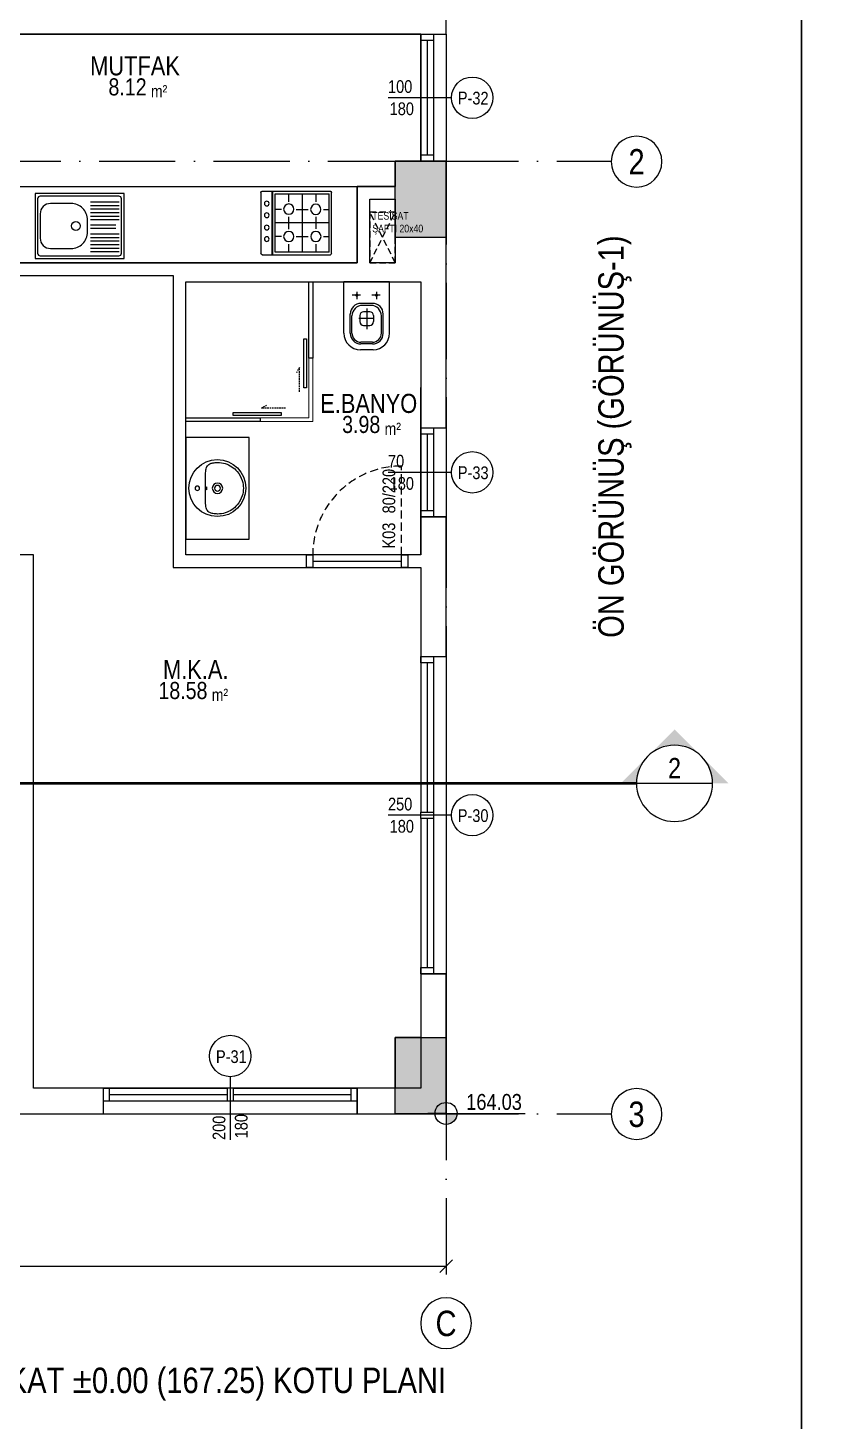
# Model space of a CAD drawing. Header units: millimetres. Extents: x 82776 to 137242, y 11666 to 27998.
# Drawn here: x 98170 to 98793, y 12881 to 13978 of the extents above; entities that cross this region are included whole.
import ezdxf
from ezdxf.enums import TextEntityAlignment as Align

# ---------------------------------------------------------------- set-up
doc = ezdxf.new("R2010")
doc.units = ezdxf.units.MM
for name, pattern in [('( Hidden )', [0.375, 0.25, -0.125]), ('ACAD_ISO10W100', [18, 12, -3, 0, -3]), ('DASHED', [15, 10, -5]), ('GC5102G0200$0$HIDDEN', [9.525, 6.35, -3.175])]:
    doc.linetypes.add(name, pattern=pattern)
doc.layers.add('0_IFC_Area', color=100, linetype='Continuous', plot=False)
for name, color, linetype in [('0_IFC_Dimension_Exterior_50', 253, 'Continuous'), ('0_IFC_Door_Text', 11, 'Continuous'), ('0_IFC_Elevation_5', 252, 'Continuous'), ('0_IFC_Grid', 14, 'ACAD_ISO10W100'), ('0_IFC_Grid_Text_100', 14, 'Continuous'), ('0_IFC_Hatch_Structure', 251, 'Continuous'), ('0_IFC_Legend_Viewport', 7, 'Continuous'), ('0_IFC_Notation_Level_200', 160, 'Continuous'), ('0_IFC_Notation_Section_50', 10, 'Continuous'), ('0_IFC_Room_Text(No)_50', 12, 'Continuous'), ('0_IFC_Text_Explanation_100', 231, 'Continuous'), ('0_IFC_Text_Explanation_50', 231, 'Continuous'), ('0_IFC_Window_Text', 60, 'Continuous'), ('1_IFC_Concrete_Section', 50, 'Continuous'), ('1_IFC_Door', 83, 'Continuous'), ('2_IFC_Wall', 130, 'Continuous'), ('3_IFC_Window', 136, 'Continuous'), ('5_IFC_Mechanical_Shaft', 132, 'Continuous'), ('6_IFC_Furniture_WC', 64, 'Continuous'), ('6_IFC_Furniture_Wetspace', 64, 'Continuous')]:
    doc.layers.add(name, color=color, linetype=linetype)
doc.styles.add('ARIAL-NARROW', font='ARIALN.TTF')
doc.styles.add('IFC_TEXT', font='ARIALN.TTF')
doc.styles.add('IFC_TEXT_DIM', font='romans.shx', dxfattribs={"width": 0.7})
doc.dimstyles.new('IFC_Dim50', dxfattribs={"dimtxt": 10, "dimasz": 10, "dimexe": 0.00125, "dimexo": 0.000625, "dimgap": 5, "dimtad": 1, "dimdec": 4, "dimrnd": 0.5, "dimzin": 9, "dimtxsty": 'IFC_TEXT_DIM', "dimblk": 'OBLIQUE', "dimcen": -2.5, "dimclrd": 256, "dimclre": 256, "dimclrt": 256, "dimazin": 0, "dimtfac": 1, "dimtdec": 4, "dimtix": 1, "dimtmove": 1, "dimatfit": 3, "dimfxl": 5, "dimfxlon": 1, "dimtfillclr": 256, "dimlwd": -1, "dimlwe": 5, "dimarcsym": 0})

# ---------------------------------------------------------------- blocks, each defined once
blk = doc.blocks.new('E-F_STR')
at = {"layer": '0_IFC_Hatch_Structure', "transparency": 33554687}
h = blk.add_hatch(dxfattribs=at)
h.set_pattern_fill('ANSI33', color=256, angle=90)
h.set_pattern_definition([(135, (-98472.608, -14205.3425), (-4.49012806, -4.49012806), []), (135, (-98472.608, -14200.8524), (-4.49012806, -4.49012806), [3.175, -1.5875])])
h.paths.add_polyline_path([(1770, 0), (1730, 0), (1730, 60), (1770, 60)])
h.paths.add_polyline_path([(915, 40), (915, 0), (855, 0), (855, 40)])
h.paths.add_polyline_path([(0, 0), (40, 0), (40, 60), (0, 60)])
h.paths.add_polyline_path([(0, 690), (40, 690), (40, 750), (0, 750)])
h.paths.add_polyline_path([(0, 1170), (40, 1170), (40, 1230), (0, 1230)])
h.paths.add_polyline_path([(855, 1190), (855, 1230), (915, 1230), (915, 1190)])
h.paths.add_polyline_path([(915, 750), (915, 710), (855, 710), (855, 750)])
h.paths.add_polyline_path([(1770, 690), (1730, 690), (1730, 750), (1770, 750)])
h.paths.add_polyline_path([(1770, 1170), (1730, 1170), (1730, 1230), (1770, 1230)])
at = {"layer": '1_IFC_Concrete_Section'}
for points in [[(1770, 690), (1730, 690), (1730, 750), (1770, 750)], [(1770, 0), (1730, 0), (1730, 60), (1770, 60)]]:
    blk.add_lwpolyline(points, close=True, dxfattribs=at)
blk = doc.blocks.new('*U126')
at = {"layer": '0_IFC_Legend_Viewport', "transparency": 33554687}
blk.add_lwpolyline([(-2300, 2920), (0, 2920), (0, 0), (-2300, 0)], close=True, dxfattribs=at)
at = {"style": 'IFC_TEXT'}
for tag, p in [('PAFTA', (-1977, 17.9)), ('KOT', (-1159.1, 18)), ('OLCEK', (-110.4, 17.9))]:
    blk.add_attdef(tag, p, '', height=35, dxfattribs=at)
blk = doc.blocks.new('*U122')
at = {"layer": '0_IFC_Legend_Viewport', "transparency": 33554687}
blk.add_lwpolyline([(-2300, 2920), (0, 2920), (0, 0), (-2300, 0)], close=True, dxfattribs=at)
at = {"style": 'IFC_TEXT'}
for tag, p in [('PAFTA', (-1977, 17.9)), ('KOT', (-1159.1, 18)), ('OLCEK', (-110.4, 17.9))]:
    blk.add_attdef(tag, p, '', height=35, dxfattribs=at)
blk = doc.blocks.new('E-F_ZK_SAFT')
at = {"layer": '5_IFC_Mechanical_Shaft', "linetype": '( Hidden )', "ltscale": 20, "transparency": 33554687}
blk.add_lwpolyline([(1710, -560), (1730, -560), (1730, -520), (1710, -520)], close=True, dxfattribs=at)
for points in [[(1710, -560), (1730, -520)], [(1730, -560), (1710, -520)]]:
    blk.add_lwpolyline(points, dxfattribs=at)
at = {"layer": '0_IFC_Text_Explanation_50', "insert": (1711.9, -520), "char_height": 6, "attachment_point": 1, "rotation": 359.9797, "style": 'IFC_TEXT'}
blk.add_mtext_dynamic_manual_height_columns('\\pxql;TESİSAT \\PŞAFTI 20x40', width=93.331, gutter_width=12.5, heights=[0], dxfattribs=at)
blk = doc.blocks.new('*U1783')
at = {"layer": '0_IFC_Room_Text(No)_50'}
h = blk.add_hatch(color=256, dxfattribs=at)
h.paths.add_polyline_path([(0, 1061), (-530, 530, -0.414214), (530, 530)])
h.paths.add_polyline_path([(530, 530, -0.198912), (750, 0), (1061, 0)])
h.paths.add_polyline_path([(-530, 530), (-1061, 0), (-750, 0, -0.198912)])
at = {"layer": '0_IFC_Room_Text(No)_50', "linetype": 'Continuous'}
blk.add_line((-750, 0), (750, 0), dxfattribs=at)
blk.add_circle((0, 0), 750, dxfattribs=at)
at = {"layer": '0_IFC_Room_Text(No)_50', "style": 'IFC_TEXT'}
blk.add_attdef('NO', text='', height=400, dxfattribs=at).set_placement((0, 100), align=Align.CENTER)
for p in [(0, -100), (0, -374)]:
    blk.add_attdef('SHEET', text='', height=200, dxfattribs=at).set_placement(p, align=Align.TOP_CENTER)
blk = doc.blocks.new('E-F_KESIT YERLERI')
at = {"layer": '0_IFC_Notation_Section_50', "linetype": 'DASHED', "ltscale": 3, "const_width": 2}
blk.add_lwpolyline([(-1266.4, 220.7), (803.6, 220.7)], dxfattribs=at)
ref = blk.add_blockref('*U1783', (833.6, 220.7), dxfattribs=dict(xscale=-0.0400000000259542, yscale=0.0400000000259542, zscale=0.0400000000259542))
ref.add_attrib('NO', '2', dxfattribs={"layer": '0_IFC_Room_Text(No)_50', "height": 16, "style": 'IFC_TEXT'}).set_placement((833.6, 224.7), align=Align.CENTER)
at = {"layer": '0_IFC_Notation_Section_50', "transparency": 33554687, "insert": (773.6, 335.3), "char_height": 20, "attachment_point": 1, "rotation": 90, "style": 'IFC_TEXT'}
blk.add_mtext_dynamic_manual_height_columns('ÖN GÖRÜNÜŞ (GÖRÜNÜŞ-1)', width=439.524, gutter_width=12.5, heights=[0], dxfattribs=at)
blk = doc.blocks.new('IFC_KLOZET')
blk.add_wipeout([(-18, 0), (18, 0), (18, -40.4), (18, -40.4), (18, -41.3), (17.9, -41.8), (17.6, -43.5), (16.5, -46.3), (15.2, -48.4), (14.5, -49.2), (14.2, -49.5), (12.9, -50.6), (12.2, -51.2), (11.5, -51.6), (10, -52.3), (8.7, -52.8), (7.6, -53.1), (6.8, -53.2), (6.2, -53.3), (5.3, -53.3), (-5, -53.4), (-6.5, -53.3), (-7.8, -53), (-9.5, -52.5), (-10, -52.3), (-11, -51.9), (-12, -51.3), (-13.4, -50.2), (-13.7, -50), (-14.2, -49.5), (-15.1, -48.5), (-16, -47.2), (-17, -45), (-17.5, -43.7), (-17.8, -42.5), (-17.9, -41.3), (-18, -40.4)]).dxf.layer = '6_IFC_Furniture_WC'
at = {"layer": '6_IFC_Furniture_WC'}
for p, q in [((-18, -40.4), (-18, 0)), ((18, -40.4), (18, 0)), ((-5, -10.4), (-11.4, -10.4)), ((-7.8, -7.8), (-7.8, -13.5)), ((10.5, -10.4), (4.1, -10.4)), ((7.8, -7.8), (7.8, -13.5)), ((4.5, -16.9), (-4.5, -16.9)), ((3.3, -18.5), (-3.3, -18.5)), ((0, -20.9), (0, -37.3)), ((-13, -40.4), (-13, -25.4)), ((-11.6, -40.4), (-11.6, -26.8)), ((5.5, -28.9), (-6.1, -28.9)), ((-5.4, -26.5), (-5.4, -31.3)), ((2.4, -23.5), (-2.4, -23.5)), ((5.4, -26.5), (5.4, -31.3)), ((11.6, -40.4), (11.6, -26.8)), ((13, -40.4), (13, -25.4)), ((-2.4, -34.3), (2.4, -34.3)), ((5, -53.4), (-5, -53.4)), ((4.5, -47.5), (-4.5, -47.5)), ((4.5, -48.9), (-4.5, -48.9))]:
    blk.add_line(p, q, dxfattribs=at)
blk.add_lwpolyline([(18, 0), (-18, 0)], dxfattribs=at)
for centre in [(-7.8, -10.4), (7.8, -10.4)]:
    blk.add_circle(centre, 0.75, dxfattribs=at)
for centre, radius, start, end in [((-7.8, -10.4), 0.75, 90, 270), ((-7.8, -10.4), 0.75, 270, 90), ((7.8, -10.4), 0.75, 90, 270), ((7.8, -10.4), 0.75, 270, 90), ((-4.5, -25.4), 8.5, 90, 180), ((-3.3, -26.8), 8.3, 90, 180), ((3.3, -26.8), 8.3, 0, 90), ((4.5, -25.4), 8.5, 0, 90), ((-2.4, -26.5), 3, 90, 180), ((-2.4, -31.3), 3, 180, 270), ((2.4, -26.5), 3, 0, 90), ((2.4, -31.3), 3, 270, 0), ((-5, -40.4), 13, 180, 270), ((-4.5, -40.4), 8.5, 180, 270), ((-4.5, -40.4), 7.1, 180, 270), ((4.5, -40.4), 8.5, 270, 0), ((4.5, -40.4), 7.1, 270, 0), ((5, -40.4), 13, 270, 0)]:
    blk.add_arc(centre, radius, start, end, dxfattribs=at)
blk = doc.blocks.new('*U350')
blk.add_wipeout([(-40, 0), (-40, -50), (40, -50), (40, 0)]).dxf.layer = '6_IFC_Furniture_WC'
at = {"layer": '6_IFC_Furniture_WC'}
blk.add_lwpolyline([(-40, 0), (40, 0), (40, -50), (-40, -50)], close=True, dxfattribs=at)
blk.add_wipeout([(22.4, -24.9), (21.9, -29.3), (20.6, -33.5), (18.6, -37.4), (15.8, -40.8), (12.4, -43.6), (8.5, -45.6), (4.3, -46.9), (-0.1, -47.4), (-4.4, -46.9), (-8.6, -45.7), (-12.5, -43.6), (-15.9, -40.8), (-18.7, -37.4), (-20.8, -33.5), (-22, -29.3), (-22.5, -24.9), (-22, -20.6), (-20.8, -16.4), (-18.7, -12.5), (-15.9, -9.1), (-12.5, -6.3), (-8.6, -4.2), (-4.4, -3), (-0.1, -2.5), (4.3, -3), (8.5, -4.2), (12.4, -6.3), (15.8, -9.1), (18.6, -12.5), (20.6, -16.4), (21.9, -20.6)])
at = {"layer": '6_IFC_Furniture_WC', "transparency": 33554687}
for centre, radius in [((0, -9.1), 1.75), ((0, -25), 4.09), ((0, -25), 2.25)]:
    blk.add_circle(centre, radius, dxfattribs=at)
for centre, radius, start, end in [((-0.1, -24.9), 22.4, 270.1581, 269.7844), ((0, -25), 20.3, 169.739, 180.2052), ((-11.4, -22.6), 8.67, 154.5114, 172.0909), ((-14.2, -21.7), 5.74, 118.7614, 150.625), ((-13.5, -23.1), 7.33, 90.3663, 118.8117), ((2, -572.4), 556.9, 90.2048, 91.5951), ((-2, -572.4), 556.9, 88.4049, 89.7952), ((13.5, -23.1), 7.33, 61.1883, 89.6337), ((14.2, -21.7), 5.74, 29.375, 61.2386), ((11.4, -22.6), 8.67, 7.9091, 25.4886), ((0, -25), 20.3, 359.7948, 10.261), ((0.1, -25), 20.4, 180.1324, 197.4867), ((-0.1, -25.1), 20.2, 197.4163, 229.8264), ((0.1, -25.1), 20.2, 310.1736, 342.5837), ((-0.1, -25), 20.4, 342.5133, 359.8676), ((0, -25), 20.3, 229.7464, 252.6938), ((0, -25), 20.3, 287.3062, 310.2536), ((0, -25.1), 20.3, 252.6529, 269.9724), ((0, -25.1), 20.3, 270.0276, 287.3471)]:
    blk.add_arc(centre, radius, start, end, dxfattribs=at)
blk.add_ellipse((0, -16.4), major_axis=(-1.19, 0), ratio=0.133501, dxfattribs=at)
blk = doc.blocks.new('*U377')
blk.add_wipeout([(60, 0), (0, 0), (0, 330), (60, 330), (60, 60), (60, 60)]).dxf.layer = '6_IFC_Furniture_Wetspace'
at = {"layer": '6_IFC_Furniture_Wetspace', "transparency": 33554687}
blk.add_lwpolyline([(60, 60), (60, 60), (60, 0), (0, 0), (0, 330), (60, 330)], close=True, dxfattribs=at)
blk = doc.blocks.new('IFC_OCAK')
at = {"layer": '6_IFC_Furniture_Wetspace'}
for p, q in [((-32.5, -24.1), (-32.5, 24)), ((-31.5, 25), (22.2, 25)), ((-23.8, -25.1), (-23.8, 25)), ((-23.3, -25.1), (-23.3, 25)), ((-21.2, 23), (-21.2, -23)), ((21.2, 23), (-21.2, 23)), ((21.2, 23), (21.2, -23)), ((23.2, 24), (23.2, -24.1)), ((-31.5, -25.1), (22.2, -25.1)), ((-21.2, -23), (21.2, -23))]:
    blk.add_line(p, q, dxfattribs=at)
for points in [[(-10.7, 16.6), (-10.7, 23)], [(0, -23), (0, 23)], [(10.7, 16.6), (10.7, 23)], [(-16.3, 10.7), (-21.2, 10.7)], [(-10.7, -4.8), (-10.7, 4.9)], [(-4.8, 10.7), (4.8, 10.7)], [(10.7, -4.8), (10.7, 4.7)], [(16.7, 10.7), (21.2, 10.7)], [(21.2, -0.2), (-21.2, -0.2)], [(-16.3, -10.7), (-21.2, -10.7)], [(-4.8, -10.7), (4.8, -10.7)], [(16.7, -10.7), (21.2, -10.7)], [(-10.7, -23), (-10.7, -16.6)], [(10.7, -23), (10.7, -16.6)]]:
    blk.add_lwpolyline(points, dxfattribs=at)
for centre, radius in [((-27.9, 12.7), 1.85), ((-10.6, 10.7), 4.03), ((10.8, 10.7), 4.03), ((-27.9, 3.6), 1.85), ((-27.9, -6.1), 1.85), ((-10.6, -10.9), 4.03), ((10.7, -10.7), 4.03), ((-27.9, -15.3), 1.85)]:
    blk.add_circle(centre, radius, dxfattribs=at)
for centre, start, end in [((-31.5, 24), 90, 180), ((22.2, 24), 0, 90), ((-31.5, -24.1), 180, 270), ((22.2, -24.1), 270, 0)]:
    blk.add_arc(centre, 1, start, end, dxfattribs=at)
blk = doc.blocks.new('IFC_MUTFAK EVYE2')
at = {"layer": '6_IFC_Furniture_Wetspace', "transparency": 33554687}
blk.add_lwpolyline([(70, 0), (0, 0), (0, -51), (70, -51), (70, 0)], close=True, dxfattribs=at)
for points in [[(66, -2), (4, -2, 0.414214), (2, -4), (2, -47, 0.414214), (4, -49), (66, -49, 0.414214), (68, -47), (68, -4, 0.414214)], [(28.3, -7.8), (12, -7.8, 0.414214), (4, -15.8), (4, -35.2, 0.414214), (12, -43.2), (28.3, -43.2, 0.414214), (41.3, -30.2), (41.3, -20.8, 0.414214)]]:
    blk.add_lwpolyline(points, format="xyb", close=True, dxfattribs=at)
for points in [[(66.3, -6.7), (43.6, -6.7)], [(66.3, -9.5), (43.6, -9.5)], [(66.3, -12.3), (43.6, -12.3)], [(66.3, -15.1), (43.6, -15.1)], [(66.3, -17.9), (43.6, -17.9)], [(66.3, -20.7), (43.6, -20.7)], [(63.6, -24.8), (43.6, -24.8)], [(63.6, -27.6), (43.6, -27.6)], [(66.3, -31.9), (43.6, -31.9)], [(66.3, -34.7), (43.6, -34.7)], [(66.3, -37.5), (43.6, -37.5)], [(66.3, -40.3), (43.6, -40.3)], [(66.3, -43.1), (43.6, -43.1)], [(66.3, -45.9), (43.6, -45.9)]]:
    blk.add_lwpolyline(points, dxfattribs=at)
blk.add_circle((32.1, -25.5), 3.5, dxfattribs=at)
blk = doc.blocks.new('*U152')
at = {"layer": '1_IFC_Door'}
for points in [[(0, 75), (-10, 75), (-10, 80), (0, 80), (0, 75)], [(-5, 75), (-5, 5), (0, 5), (0, 75)]]:
    blk.add_lwpolyline(points, dxfattribs=at)
blk.add_lwpolyline([(-10, 5), (0, 5), (0, 0), (-10, 0)], close=True, dxfattribs=at)
at = {"layer": '1_IFC_Door', "linetype": 'GC5102G0200$0$HIDDEN'}
blk.add_lwpolyline([(0, 5), (70, 5)], dxfattribs=at)
blk.add_arc((0, 5), 70, 0, 90, dxfattribs=at)
blk = doc.blocks.new('*U379')
blk.add_wipeout([(0, -100), (110, -100), (110, 0), (0, 0)]).dxf.layer = '6_IFC_Furniture_WC'
at = {"layer": '6_IFC_Furniture_WC', "color": 252, "lineweight": 0, "true_color": 0x939598}
blk.add_lwpolyline([(110, 0), (110, -100), (0, -100), (0, 0)], close=True, dxfattribs=at)
for points in [[(3, -3), (50, -3)], [(3, -3), (3, -41.5)]]:
    blk.add_lwpolyline(points, dxfattribs=at)
at = {"layer": '6_IFC_Furniture_WC', "linetype": '( Hidden )', "ltscale": 5}
for points in [[(23.5, -10.5), (42.5, -10.5), (38.5, -12.9)], [(10.6, -21.4), (10.6, -40.4), (12.9, -36.4)]]:
    blk.add_lwpolyline(points, dxfattribs=at)
at = {"layer": '6_IFC_Furniture_WC'}
for points in [[(26.6, -6.9), (65.1, -6.9), (65.1, -4.9), (26.6, -4.9)], [(110, 0), (50, 0), (50, -3), (110, -3)], [(7, -24.5), (7, -63), (5, -63), (5, -24.5)], [(0, -41.5), (0, -100), (3, -100), (3, -41.5)]]:
    blk.add_lwpolyline(points, close=True, dxfattribs=at)
blk = doc.blocks.new('D ZK D2')
for points in [[(-20, 850), (-282.8, 850)], [(-20, 440), (-20, 571.8)]]:
    blk.add_lwpolyline(points)
at = {"layer": '2_IFC_Wall'}
blk.add_lwpolyline([(-60, 720), (-40, 720), (-40, 670), (-60, 670)], close=True, dxfattribs=at)
at = {"rotation": 89.99985886079924}
blk.add_blockref('*U377', (-70, 670), dxfattribs=at)
blk.add_blockref('IFC_KLOZET', (-62.5, 655))
at = {"xscale": -1.000000000000001, "rotation": 90}
blk.add_blockref('*U350', (-205, 492.5), dxfattribs=at)
at = {"transparency": 33554687, "rotation": 90}
blk.add_blockref('*U152', (-30, 440), dxfattribs=at)
at = {"layer": '2_IFC_Wall'}
for points in [[(-855, 0), (0, 0), (0, 1230), (-728.5, 1230)], [(-490, 840), (-490, 850), (-20, 850), (-20, 750), (-40, 750), (-40, 730), (-70, 730), (-70, 670), (-490, 670), (-490, 750)], [(-490, 540), (-490, 660), (-215, 660), (-215, 430), (-110, 430)], [(-110, 440), (-205, 440), (-205, 655), (-20, 655), (-20, 440), (-30, 440)], [(-30, 430), (-20, 430), (-20, 20), (-325, 20), (-325, 440), (-490, 440), (-490, 450)]]:
    blk.add_lwpolyline(points, dxfattribs=at)
blk.add_blockref('IFC_MUTFAK EVYE2', (-323.6, 724.5))
at = {"xscale": -1, "rotation": 180}
blk.add_blockref('IFC_OCAK', (-113.3, 701.4), dxfattribs=at)
at = {"xscale": -1, "rotation": 270}
blk.add_blockref('*U379', (-105, 545), dxfattribs=at)
blk = doc.blocks.new('0_IFC_DOOR_TAG_50')
at = {"layer": '0_IFC_Door_Text', "style": 'IFC_TEXT'}
for tag, p in [('DOOR_TYPE', (0, 0)), ('DOOR_SIZE', (27.7, 0))]:
    blk.add_attdef(tag, p, '', height=10, dxfattribs=at)
blk = doc.blocks.new('D_ZK_KAPI POZU')
at = {"transparency": 33554687}
ref = blk.add_blockref('0_IFC_DOOR_TAG_50', (1720, 445), dxfattribs=dict(at, xscale=-1, rotation=270))
ref.add_attrib('DOOR_TYPE', 'K03', (1729.9, 445), dxfattribs={"layer": '0_IFC_Door_Text', "height": 10, "rotation": 90, "style": 'IFC_TEXT'})
ref.add_attrib('DOOR_SIZE', '80/220', (1730, 472.7), dxfattribs={"layer": '0_IFC_Door_Text', "height": 10, "rotation": 90, "style": 'IFC_TEXT'})
blk = doc.blocks.new('0_IFC_AXIS_TEXT_100')
at = {"layer": '0_IFC_Grid_Text_100'}
blk.add_circle((0, 1000), 1000, dxfattribs=at)
at = {"layer": '0_IFC_Grid_Text_100', "style": 'IFC_TEXT'}
blk.add_attdef('AXIS_NO', text='', height=1000, dxfattribs=at).set_placement((0, 993), align=Align.MIDDLE_CENTER)
blk = doc.blocks.new('_Oblique')
at = {"color": 0, "linetype": 'ByBlock', "lineweight": -2}
blk.add_line((-0.5, -0.5), (0.5, 0.5), dxfattribs=at)
blk = doc.blocks.new('*D1858')
at = {"layer": '0_IFC_Dimension_Exterior_50', "lineweight": 5, "transparency": 16777216}
for p, q in [((0, -125), (0, -120)), ((1770, -125), (1770, -120))]:
    blk.add_line(p, q, dxfattribs=at)
at = {"layer": '0_IFC_Dimension_Exterior_50', "transparency": 16777216}
blk.add_line((0, -120), (1770, -120), dxfattribs=at)
at = {"layer": 'Defpoints', "color": 0, "transparency": 16777216}
for p in [(1770, -120), (0, -145), (1770, -145)]:
    blk.add_point(p, dxfattribs=at)
at = {"layer": '0_IFC_Dimension_Exterior_50', "transparency": 16777216, "xscale": 10, "yscale": 10, "zscale": 10, "rotation": 180}
blk.add_blockref('_Oblique', (0, -120), dxfattribs=at)
at = {"layer": '0_IFC_Dimension_Exterior_50', "transparency": 16777216, "xscale": 10, "yscale": 10, "zscale": 10}
blk.add_blockref('_Oblique', (1770, -120), dxfattribs=at)
at = {"layer": '0_IFC_Dimension_Exterior_50', "transparency": 16777216, "insert": (855, -100), "char_height": 10, "attachment_point": 5, "style": 'IFC_TEXT_DIM'}
blk.add_mtext('1770', dxfattribs=at)
blk = doc.blocks.new('0_IFC_ROOM_TEXT_50')
at = {"layer": '0_IFC_Room_Text(No)_50', "insert": (13.2, -40), "char_height": 9.62, "attachment_point": 1, "style": 'IFC_TEXT'}
blk.add_mtext_dynamic_manual_height_columns('m²', width=16.695, gutter_width=6.88, heights=[0], dxfattribs=at)
at = {"layer": '0_IFC_Room_Text(No)_50', "style": 'IFC_TEXT'}
blk.add_attdef('ROOM_NUMBER', text='', height=7.7, dxfattribs=at).set_placement((0.7, -10.7), align=Align.CENTER)
blk.add_attdef('ROOM_NAME', text='', height=13.5, dxfattribs=at).set_placement((0.7, -24.8), align=Align.MIDDLE_CENTER)
blk.add_attdef('AREA', text='', height=13.5, dxfattribs=at).set_placement((9.8, -49.7), align=Align.RIGHT)
at = {"layer": '0_IFC_Text_Explanation_50', "style": 'IFC_TEXT', "flags": 1}
for tag, p in [('DÖŞEME:', (-41.1, -64.4)), ('DUVAR:', (-41.1, -75.5)), ('TAVAN:', (-41.1, -86.7))]:
    blk.add_attdef(tag, p, '', height=7.7, dxfattribs=at)
blk = doc.blocks.new('D_ZK_ALAN')
at = {"layer": '0_IFC_Area'}
for points in [[(890, 830), (420, 830), (420, 650), (840, 650), (840, 710), (870, 710), (870, 730), (890, 730)], [(870, 40), (870, 0), (585, 0), (585, 420), (420, 420), (420, 640), (695, 640), (695, 410), (890, 410), (890, 40)], [(890, 420), (705, 420), (705, 635), (890, 635)]]:
    blk.add_lwpolyline(points, close=True, dxfattribs=at)
ref = blk.add_blockref('0_IFC_ROOM_TEXT_50', (664.4, 829.9))
ref.add_attrib('ROOM_NAME', 'MUTFAK', dxfattribs={"layer": '0_IFC_Room_Text(No)_50', "height": 15, "style": 'IFC_TEXT'}).set_placement((665.1, 805.1), align=Align.MIDDLE_CENTER)
ref.add_attrib('AREA', '8.12', dxfattribs={"layer": '0_IFC_Room_Text(No)_50', "height": 13.47, "style": 'IFC_TEXT'}).set_placement((674.2, 781.8), align=Align.RIGHT)
ref = blk.add_blockref('0_IFC_ROOM_TEXT_50', (848.4, 564.1))
ref.add_attrib('ROOM_NAME', 'E.BANYO', dxfattribs={"layer": '0_IFC_Room_Text(No)_50', "height": 15, "style": 'IFC_TEXT'}).set_placement((849.1, 539.3), align=Align.MIDDLE_CENTER)
ref.add_attrib('AREA', '3.98', dxfattribs={"layer": '0_IFC_Room_Text(No)_50', "height": 13.47, "style": 'IFC_TEXT'}).set_placement((858.2, 516), align=Align.RIGHT)
ref = blk.add_blockref('0_IFC_ROOM_TEXT_50', (712.3, 354.6))
ref.add_attrib('ROOM_NAME', 'M.K.A.', dxfattribs={"layer": '0_IFC_Room_Text(No)_50', "height": 15, "style": 'IFC_TEXT'}).set_placement((712.9, 329.8), align=Align.MIDDLE_CENTER)
ref.add_attrib('AREA', '18.58', dxfattribs={"layer": '0_IFC_Room_Text(No)_50', "height": 13.47, "style": 'IFC_TEXT'}).set_placement((722.1, 306.5), align=Align.RIGHT)
blk = doc.blocks.new('*U1538')
at = {"layer": '0_IFC_Window_Text'}
blk.add_circle((100, 40.4), 16.3, dxfattribs=at)
at = {"layer": '0_IFC_Window_Text', "style": 'ARIAL-NARROW'}
blk.add_attdef('TİP', (88.8, 34.9), '', height=10, dxfattribs=at)
blk.add_wipeout([(0, 15), (200, 15), (200, -5), (0, -5)]).dxf.layer = '3_IFC_Window'
at = {"layer": '0_IFC_Elevation_5'}
blk.add_lwpolyline([(0, 5), (0, -5), (200, -5), (200, 5)], dxfattribs=at)
at = {"layer": '2_IFC_Wall'}
for points in [[(0, 15), (0, -5)], [(200, 15), (200, -5)]]:
    blk.add_lwpolyline(points, dxfattribs=at)
at = {"layer": '3_IFC_Window'}
for points in [[(0, 5), (5, 5), (5, 15), (0, 15)], [(195, 5), (200, 5), (200, 15), (195, 15)]]:
    blk.add_lwpolyline(points, close=True, dxfattribs=at)
for points in [[(0, 15), (200, 15)], [(5, 10), (195, 10)], [(5, 5), (195, 5)]]:
    blk.add_lwpolyline(points, dxfattribs=at)
at = {"layer": '0_IFC_Window_Text', "insert": (86.2, -25.7), "char_height": 10, "attachment_point": 1, "rotation": 90, "style": 'ARIAL-NARROW'}
blk.add_mtext_dynamic_manual_height_columns('200', width=65.154, gutter_width=50, heights=[0], dxfattribs=at)
blk.add_wipeout([(97.5, 15), (102.5, 15), (102.5, 5), (97.5, 5)]).dxf.layer = '3_IFC_Window'
at = {"layer": '0_IFC_Window_Text'}
blk.add_lwpolyline([(100, 24.1), (100, -25.7)], dxfattribs=at)
at = {"layer": '3_IFC_Window'}
blk.add_lwpolyline([(97.5, 5), (102.5, 5), (102.5, 15), (97.5, 15)], close=True, dxfattribs=at)
at = {"layer": '0_IFC_Window_Text', "style": 'ARIAL-NARROW'}
blk.add_attdef('YUKSEKLIK', (113.7, -24.4), '', height=10, rotation=90, dxfattribs=at)
blk = doc.blocks.new('*U1539')
at = {"layer": '0_IFC_Window_Text', "insert": (111.2, -25.7), "char_height": 10, "attachment_point": 1, "rotation": 90, "style": 'ARIAL-NARROW'}
blk.add_mtext_dynamic_manual_height_columns('250', width=65.154, gutter_width=50, heights=[0], dxfattribs=at)
at = {"layer": '0_IFC_Window_Text', "style": 'ARIAL-NARROW'}
blk.add_attdef('TİP', (130.3, 29.2), '', height=10, rotation=90, dxfattribs=at)
blk.add_wipeout([(0, 0), (250, 0), (250, 20), (0, 20)]).dxf.layer = '3_IFC_Window'
at = {"layer": '0_IFC_Elevation_5'}
blk.add_lwpolyline([(0, 10), (0, 20), (250, 20), (250, 10)], dxfattribs=at)
at = {"layer": '0_IFC_Window_Text'}
blk.add_circle((125, 40.6), 16.3, dxfattribs=at)
at = {"layer": '2_IFC_Wall'}
for points in [[(0, 0), (0, 20)], [(250, 0), (250, 20)]]:
    blk.add_lwpolyline(points, dxfattribs=at)
at = {"layer": '3_IFC_Window'}
for points in [[(0, 10), (5, 10), (5, 0), (0, 0)], [(245, 10), (250, 10), (250, 0), (245, 0)]]:
    blk.add_lwpolyline(points, close=True, dxfattribs=at)
for points in [[(0, 0), (250, 0)], [(5, 10), (245, 10)], [(5, 5), (245, 5)]]:
    blk.add_lwpolyline(points, dxfattribs=at)
blk.add_wipeout([(122.5, 0), (127.5, 0), (127.5, 10), (122.5, 10)]).dxf.layer = '3_IFC_Window'
at = {"layer": '0_IFC_Window_Text'}
blk.add_lwpolyline([(125, 24.3), (125, -25.7)], dxfattribs=at)
at = {"layer": '3_IFC_Window'}
blk.add_lwpolyline([(122.5, 10), (127.5, 10), (127.5, 0), (122.5, 0)], close=True, dxfattribs=at)
at = {"layer": '0_IFC_Window_Text', "style": 'ARIAL-NARROW'}
blk.add_attdef('YUKSEKLIK', (138.7, -24.4), '', height=10, rotation=90, dxfattribs=at)
blk = doc.blocks.new('*U1540')
at = {"layer": '0_IFC_Window_Text', "insert": (21.2, -25.7), "char_height": 10, "attachment_point": 1, "rotation": 90, "style": 'ARIAL-NARROW'}
blk.add_mtext_dynamic_manual_height_columns('70', width=65.154, gutter_width=50, heights=[0], dxfattribs=at)
at = {"layer": '0_IFC_Window_Text', "style": 'ARIAL-NARROW'}
blk.add_attdef('TİP', (40.1, 29.2), '', height=10, rotation=89.2476, dxfattribs=at)
blk.add_wipeout([(0, 0), (70, 0), (70, 20), (0, 20)]).dxf.layer = '3_IFC_Window'
at = {"layer": '0_IFC_Elevation_5'}
blk.add_lwpolyline([(0, 10), (0, 20), (70, 20), (70, 10)], dxfattribs=at)
at = {"layer": '0_IFC_Window_Text'}
blk.add_lwpolyline([(35, 24.3), (35, -25.7)], dxfattribs=at)
blk.add_circle((35, 40.6), 16.3, dxfattribs=at)
at = {"layer": '2_IFC_Wall'}
for points in [[(0, 0), (0, 20)], [(70, 0), (70, 20)]]:
    blk.add_lwpolyline(points, dxfattribs=at)
at = {"layer": '3_IFC_Window'}
for points in [[(0, 10), (5, 10), (5, 0), (0, 0)], [(65, 10), (70, 10), (70, 0), (65, 0)]]:
    blk.add_lwpolyline(points, close=True, dxfattribs=at)
for points in [[(0, 0), (70, 0)], [(5, 10), (65, 10)], [(5, 5), (65, 5)]]:
    blk.add_lwpolyline(points, dxfattribs=at)
at = {"layer": '0_IFC_Window_Text', "style": 'ARIAL-NARROW'}
blk.add_attdef('YUKSEKLIK', (48.7, -24.4), '', height=10, rotation=90, dxfattribs=at)
blk = doc.blocks.new('*U1541')
at = {"layer": '0_IFC_Window_Text', "insert": (36.2, -25.7), "char_height": 10, "attachment_point": 1, "rotation": 90, "style": 'ARIAL-NARROW'}
blk.add_mtext_dynamic_manual_height_columns('100', width=65.154, gutter_width=50, heights=[0], dxfattribs=at)
at = {"layer": '0_IFC_Window_Text', "style": 'ARIAL-NARROW'}
blk.add_attdef('TİP', (55.1, 29.2), '', height=10, rotation=89.2476, dxfattribs=at)
blk.add_wipeout([(0, 0), (100, 0), (100, 20), (0, 20)]).dxf.layer = '3_IFC_Window'
at = {"layer": '0_IFC_Elevation_5'}
blk.add_lwpolyline([(0, 10), (0, 20), (100, 20), (100, 10)], dxfattribs=at)
at = {"layer": '0_IFC_Window_Text'}
blk.add_lwpolyline([(50, 24.3), (50, -25.7)], dxfattribs=at)
blk.add_circle((50, 40.6), 16.3, dxfattribs=at)
at = {"layer": '2_IFC_Wall'}
for points in [[(0, 0), (0, 20)], [(100, 0), (100, 20)]]:
    blk.add_lwpolyline(points, dxfattribs=at)
at = {"layer": '3_IFC_Window'}
for points in [[(0, 10), (5, 10), (5, 0), (0, 0)], [(95, 10), (100, 10), (100, 0), (95, 0)]]:
    blk.add_lwpolyline(points, close=True, dxfattribs=at)
for points in [[(0, 0), (100, 0)], [(5, 10), (95, 10)], [(5, 5), (95, 5)]]:
    blk.add_lwpolyline(points, dxfattribs=at)
at = {"layer": '0_IFC_Window_Text', "style": 'ARIAL-NARROW'}
blk.add_attdef('YUKSEKLIK', (63.7, -24.4), '', height=10, rotation=90, dxfattribs=at)
blk = doc.blocks.new('D ZK DOGRAMA')
at = {"rotation": 270}
for name, p, values in [('*U1541', (-20, 850), {'YUKSEKLIK': '180', 'TİP': 'P-32'}), ('*U1540', (-20, 540), {'YUKSEKLIK': '180', 'TİP': 'P-33'}), ('*U1539', (-20, 360), {'YUKSEKLIK': '180', 'TİP': 'P-30'})]:
    blk.add_blockref(name, p, dxfattribs=at).add_auto_attribs(values)
blk.add_blockref('*U1538', (-270, 5)).add_auto_attribs({'YUKSEKLIK': '180', 'TİP': 'P-31'})
blk = doc.blocks.new('0_IFC_NOTATION_LEVEL_200')
at = {"layer": '0_IFC_Notation_Level_200'}
h = blk.add_hatch(color=256, dxfattribs=at)
h.dxf.hatch_style = 1
h.paths.add_polyline_path([(0, 0), (0, 576, 0.414214), (-576, 0)])
h.paths.add_polyline_path([(0, -576, 0.414214), (576, 0), (0, 0)])
for p, q in [((0, 960), (0, -960)), ((0, 0), (-960, 0)), ((0, 0), (4154, 0))]:
    blk.add_line(p, q, dxfattribs=at)
blk.add_circle((0, 0), 576, dxfattribs=at)
at = {"layer": '0_IFC_Notation_Level_200', "style": 'IFC_TEXT'}
for tag, p in [('LEVEL_ABOVE', (549, 185)), ('LEVEL_BELOW', (549, -1005))]:
    blk.add_attdef(tag, p, '', height=800, dxfattribs=at)
blk = doc.blocks.new('D KOSE KOTLARI')
ref = blk.add_blockref('0_IFC_NOTATION_LEVEL_200', (1770, -1230), dxfattribs=dict(xscale=0.015, yscale=0.015, zscale=0.015))
ref.add_attrib('LEVEL_ABOVE', '164.03', (1785.9, -1227.2), dxfattribs={"layer": '0_IFC_Notation_Level_200', "height": 12.5, "rotation": 360, "style": 'IFC_TEXT'})
blk = doc.blocks.new('E-F_CATI AKS')
at = {"layer": '0_IFC_Grid', "ltscale": 5}
for points in [[(1770, 1375.0025), (1770, -144.9975)], [(-125, 750.0025), (1900, 750.0025)], [(-125, 0.0025), (1900, 0.0025)]]:
    blk.add_lwpolyline(points, dxfattribs=at)
ref = blk.add_blockref('0_IFC_AXIS_TEXT_100', (1919.99996, 729.69869), dxfattribs=dict(xscale=-0.02, yscale=0.02, zscale=0.02, rotation=0.0064968962269241))
ref.add_attrib('AXIS_NO', '2', dxfattribs={"layer": '0_IFC_Grid_Text_100', "height": 20, "rotation": 0.0064969, "style": 'IFC_TEXT'}).set_placement((1919.99771, 749.553), align=Align.MIDDLE_CENTER)
ref = blk.add_blockref('0_IFC_AXIS_TEXT_100', (1919.99996, -20.30131), dxfattribs=dict(xscale=-0.02, yscale=0.02, zscale=0.02, rotation=0.0064968962269241))
ref.add_attrib('AXIS_NO', '3', dxfattribs={"layer": '0_IFC_Grid_Text_100', "height": 20, "rotation": 0.0064969, "style": 'IFC_TEXT'}).set_placement((1919.99771, -0.447), align=Align.MIDDLE_CENTER)
ref = blk.add_blockref('0_IFC_AXIS_TEXT_100', (1770.00262, -184.9975), dxfattribs=dict(xscale=-0.02, yscale=0.02, zscale=0.02, rotation=0.0064968962269241))
ref.add_attrib('AXIS_NO', 'C', dxfattribs={"layer": '0_IFC_Grid_Text_100', "height": 20, "rotation": 0.0064969, "style": 'IFC_TEXT'}).set_placement((1770.00037, -165.14318), align=Align.MIDDLE_CENTER)
at = {"layer": '0_IFC_Dimension_Exterior_50'}
dim = blk.add_linear_dim(base=(1770, -120), p1=(0, -144.9975), p2=(1770, -145), dimstyle='IFC_Dim50', dxfattribs=at)
dim.commit()
dim.dimension.update_dxf_attribs({"geometry": '*D1858', "text_midpoint": (855, -110), "dimtype": 128})

msp = doc.modelspace()

# ---------------------------------------------------------------- block references
for name, p in [('*U126', (98779.1, 11705.6)), ('*U122', (101079.1, 11705.6))]:
    msp.add_blockref(name, p)

# ---------------------------------------------------------------- texts
at = {"layer": '0_IFC_Text_Explanation_100', "transparency": 33554687, "insert": (98499.1, 12923.4), "char_height": 20, "attachment_point": 3, "style": 'IFC_TEXT'}
msp.add_mtext_dynamic_manual_height_columns('\\pxqr;ZEMİN KAT ±0.00 (167.25) KOTU PLANI', width=582.467, gutter_width=12.5, heights=[0], dxfattribs=at)

# ---------------------------------------------------------------- next in the draw order: block references
msp.add_blockref('D ZK D2', (98499.1, 13123.4))

# ---------------------------------------------------------------- next in the draw order: block references
for name, p in [('E-F_CATI AKS', (96729.1, 13123.4)), ('E-F_STR', (96729.1, 13123.4)), ('D_ZK_ALAN', (97589.1, 13143.4)), ('D_ZK_KAPI POZU', (96729.1, 13123.4)), ('E-F_ZK_SAFT', (96729.1, 14353.4))]:
    msp.add_blockref(name, p)

# ---------------------------------------------------------------- next in the draw order: block references
msp.add_blockref('D ZK DOGRAMA', (98499.1, 13123.4))

# ---------------------------------------------------------------- next in the draw order: block references
for name, p in [('E-F_KESIT YERLERI', (97845.4, 13162.8)), ('D KOSE KOTLARI', (96729.1, 14353.6))]:
    msp.add_blockref(name, p)

doc.saveas('drawing.dxf')
